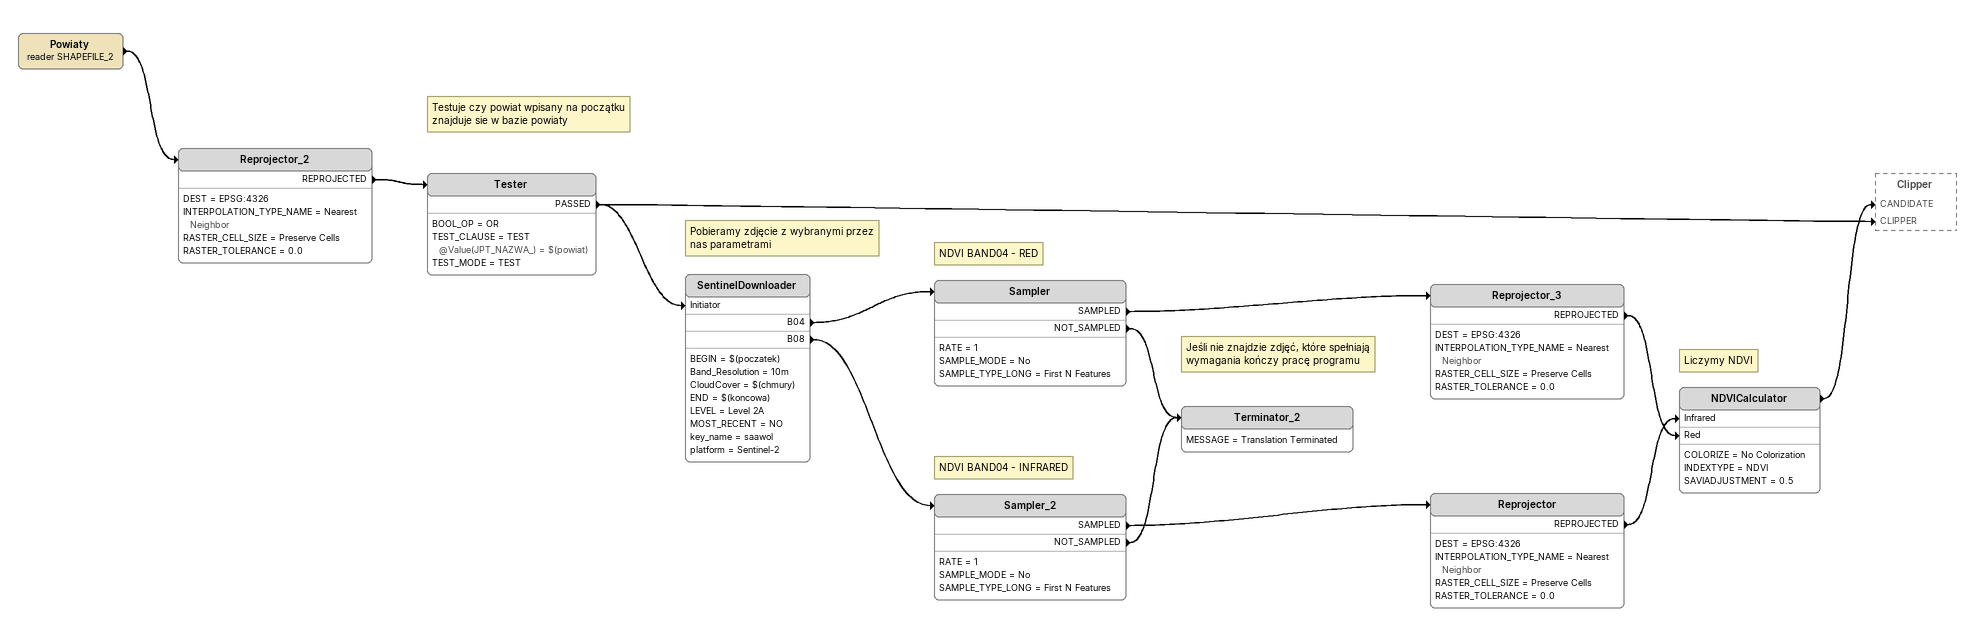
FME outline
Powiaty (reader SHAPEFILE_2)
    -> Reprojector_2
Reprojector_2
    DEST = EPSG:4326
    INTERPOLATION_TYPE_NAME = Nearest Neighbor
    RASTER_CELL_SIZE = Preserve Cells
    RASTER_TOLERANCE = 0.0
    REPROJECTED -> Tester
Note: Testuje czy powiat wpisany na początku znajduje sie w bazie powiaty
Tester
    BOOL_OP = OR
    TEST_CLAUSE = TEST @Value(JPT_NAZWA_) = $(powiat)
    TEST_MODE = TEST
    PASSED -> SentinelDownloader [Initiator]
    PASSED -> Clipper [CLIPPER]
Note: Pobieramy zdjęcie z wybranymi przez nas parametrami
SentinelDownloader
    BEGIN = $(poczatek)
    Band_Resolution = 10m
    CloudCover = $(chmury)
    END = $(koncowa)
    LEVEL = Level 2A
    MOST_RECENT = NO
    key_name = saawol
    platform = Sentinel-2
    B04 -> Sampler
    B08 -> Sampler_2
Note: NDVI BAND04 - RED
Sampler
    RATE = 1
    SAMPLE_MODE = No
    SAMPLE_TYPE_LONG = First N Features
    SAMPLED -> Reprojector_3
    NOT_SAMPLED -> Terminator_2
Reprojector_3
    DEST = EPSG:4326
    INTERPOLATION_TYPE_NAME = Nearest Neighbor
    RASTER_CELL_SIZE = Preserve Cells
    RASTER_TOLERANCE = 0.0
    REPROJECTED -> NDVICalculator [Red]
Note: NDVI BAND04 - INFRARED
Sampler_2
    RATE = 1
    SAMPLE_MODE = No
    SAMPLE_TYPE_LONG = First N Features
    SAMPLED -> Reprojector
    NOT_SAMPLED -> Terminator_2
Note: Jeśli nie znajdzie zdjęć, które spełniają wymagania kończy pracę programu
Terminator_2
    MESSAGE = Translation Terminated
Reprojector
    DEST = EPSG:4326
    INTERPOLATION_TYPE_NAME = Nearest Neighbor
    RASTER_CELL_SIZE = Preserve Cells
    RASTER_TOLERANCE = 0.0
    REPROJECTED -> NDVICalculator [Infrared]
Note: Liczymy NDVI
NDVICalculator
    COLORIZE = No Colorization
    INDEXTYPE = NDVI
    SAVIADJUSTMENT = 0.5
    -> Clipper [CANDIDATE]
